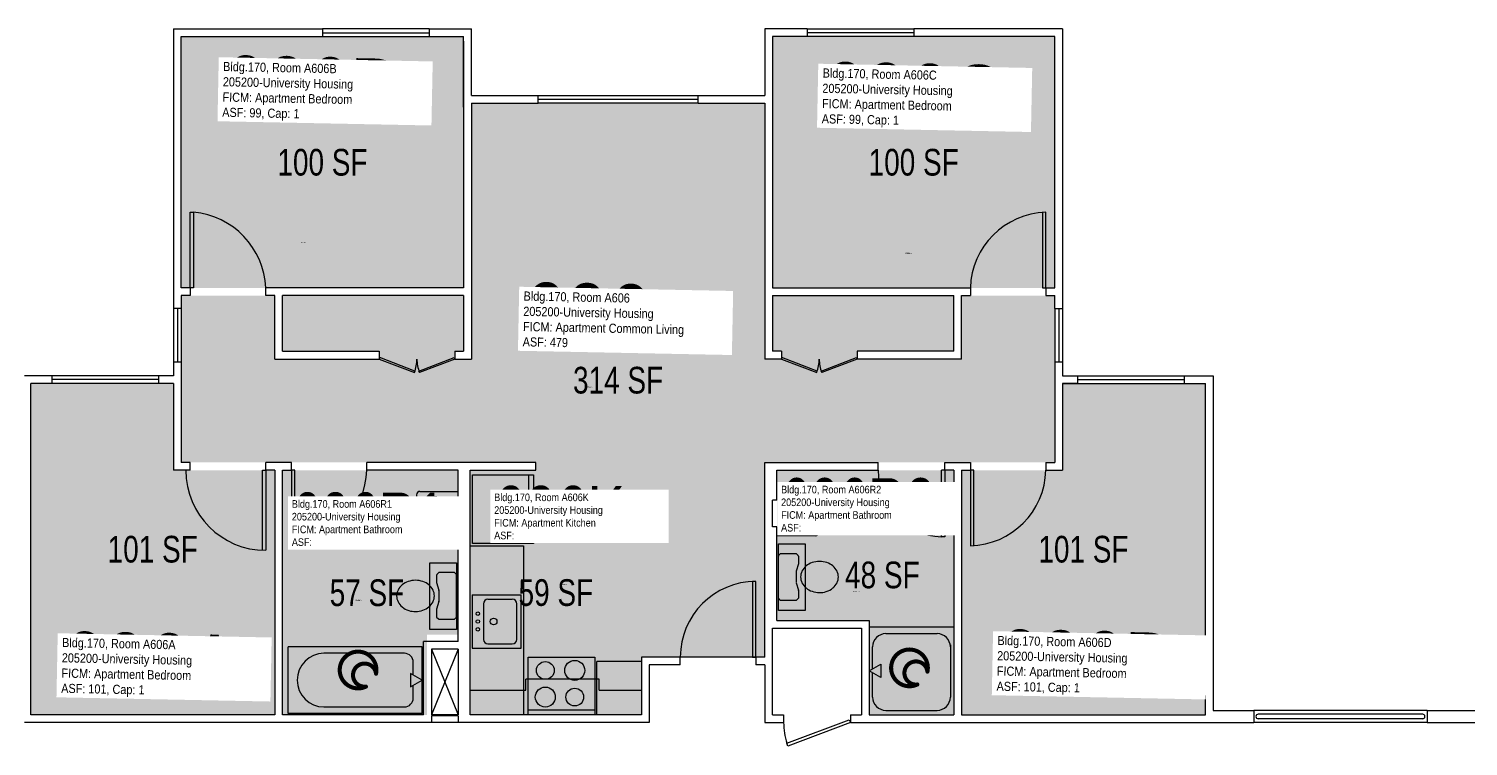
# Model space of a CAD drawing. Header units: inches. Extents: x -88 to 2437, y -52 to 1673.
# Drawn here: x 1251 to 1898, y 316 to 638 of the extents above; entities that cross this region are included whole.
import ezdxf
from ezdxf.enums import TextEntityAlignment as Align

# ---------------------------------------------------------------- set-up
doc = ezdxf.new("R2010")
doc.units = ezdxf.units.IN
doc.header["$LTSCALE"] = 10
doc.header["$MEASUREMENT"] = 0
doc.layers.get('0').update_dxf_attribs({"linetype": 'CONTINUOUS'})
for name, color, linetype in [('A-DOOR', 2, 'CONTINUOUS'), ('A-FLOR', 3, 'CONTINUOUS'), ('A-GLAZ', 1, 'CONTINUOUS'), ('A-IDEN-ICON', 4, 'CONTINUOUS'), ('A-IDEN-RNUM', 7, 'CONTINUOUS'), ('A-IDEN-SNUM', 4, 'CONTINUOUS'), ('A-IDEN-VNUM', 4, 'CONTINUOUS'), ('A-WALL', 5, 'CONTINUOUS'), ('AREA-TEXT', 3, 'CONTINUOUS'), ('Rooms-Category-Color', 7, 'CONTINUOUS'), ('Rooms-College-Color', 7, 'CONTINUOUS'), ('Rooms-Department-Color', 7, 'CONTINUOUS'), ('Rooms-Division-Color', 7, 'CONTINUOUS'), ('Rooms-Information', 7, 'CONTINUOUS')]:
    doc.layers.add(name, color=color, linetype=linetype)
doc.styles.add('CP_AREA', font='arial.ttf', dxfattribs={"height": 15})
doc.styles.add('CP_ROOMSNUMBER', font='arial.ttf', dxfattribs={"height": 1})
doc.styles.add('CP_ROOMVNUMBER', font='arial.ttf', dxfattribs={"width": 0.85, "height": 0.075})

# ---------------------------------------------------------------- blocks, each defined once
blk = doc.blocks.new('CPBATH')
at = {"color": 0, "linetype": 'ByBlock', "const_width": 0.0127}
for points in [[(0.0571, 0.0168, 0.861492), (-0.0551, 0, 1)], [(-0.0551, 0, 0.726902), (0.0487, -0.0337, 1)], [(0.0571, 0.0168, 0.729002), (-0.0084, -0.0042, 1)], [(-0.0084, -0.0042, 0.609468), (0.0487, -0.0337, 1)]]:
    blk.add_lwpolyline(points, format="xyb", dxfattribs=at)
at = {"color": 0, "linetype": 'ByBlock', "const_width": 0.00637}
for points in [[(0.0544, 0.0152, 1), (0.0599, 0.0184, 1)], [(0.0459, -0.0353, 1), (0.0515, -0.0321, 1)]]:
    blk.add_lwpolyline(points, format="xyb", close=True, dxfattribs=at)

msp = doc.modelspace()

# ---------------------------------------------------------------- hatches: boundary and pattern name
at = {"layer": 'Rooms-Category-Color', "true_color": 0x728ef3}
for points in [[(1446.31, 521.86), (1319.31, 521.86), (1319.31, 634.86), (1446.31, 634.86)], [(1585.31, 521.86), (1712.31, 521.86), (1712.31, 634.86), (1585.31, 634.86)], [(1712.31, 518.36), (1712.31, 443.36), (1581.81, 443.36), (1581.81, 355.86), (1526.31, 355.86), (1526.31, 439.86), (1478.8, 439.86), (1478.8, 443.36), (1319.31, 443.36), (1319.31, 518.36), (1361.31, 518.36), (1361.31, 489.86), (1408.31, 489.86), (1408.31, 493.36), (1364.81, 493.36), (1364.81, 518.36), (1446.31, 518.36), (1446.31, 493.36), (1442.31, 493.36), (1442.31, 489.86), (1449.81, 489.86), (1449.81, 604.86), (1581.81, 604.86), (1581.81, 489.86), (1589.31, 489.86), (1589.31, 493.36), (1585.31, 493.36), (1585.31, 518.36), (1666.81, 518.36), (1666.81, 493.36), (1623.31, 493.36), (1623.31, 489.86), (1670.31, 489.86), (1670.31, 518.36)], [(1361.31, 329.86), (1251.56, 329.86), (1251.56, 478.86), (1315.81, 478.86), (1315.81, 439.86), (1361.31, 439.86)], [(1715.81, 478.86), (1780.06, 478.86), (1780.06, 329.86), (1670.31, 329.86), (1670.31, 439.86), (1715.81, 439.86)], [(1364.81, 439.86), (1443.81, 439.86), (1443.81, 365.86), (1429.81, 365.86), (1429.81, 329.86), (1364.81, 329.86), (1364.81, 439.86)], [(1449.31, 439.86), (1526.31, 439.86), (1526.31, 329.86), (1449.31, 329.86)], [(1666.81, 439.86), (1587.31, 439.86), (1587.31, 372.36), (1628.81, 372.36), (1628.81, 329.86), (1666.81, 329.86)]]:
    msp.add_hatch(color=171, dxfattribs=at).paths.add_polyline_path(points)
at = {"layer": 'Rooms-College-Color', "true_color": 0xadadad}
for points in [[(1446.31, 521.86), (1319.31, 521.86), (1319.31, 634.86), (1446.31, 634.86)], [(1585.31, 521.86), (1712.31, 521.86), (1712.31, 634.86), (1585.31, 634.86)], [(1712.31, 518.36), (1712.31, 443.36), (1581.81, 443.36), (1581.81, 355.86), (1526.31, 355.86), (1526.31, 439.86), (1478.8, 439.86), (1478.8, 443.36), (1319.31, 443.36), (1319.31, 518.36), (1361.31, 518.36), (1361.31, 489.86), (1408.31, 489.86), (1408.31, 493.36), (1364.81, 493.36), (1364.81, 518.36), (1446.31, 518.36), (1446.31, 493.36), (1442.31, 493.36), (1442.31, 489.86), (1449.81, 489.86), (1449.81, 604.86), (1581.81, 604.86), (1581.81, 489.86), (1589.31, 489.86), (1589.31, 493.36), (1585.31, 493.36), (1585.31, 518.36), (1666.81, 518.36), (1666.81, 493.36), (1623.31, 493.36), (1623.31, 489.86), (1670.31, 489.86), (1670.31, 518.36)], [(1361.31, 329.86), (1251.56, 329.86), (1251.56, 478.86), (1315.81, 478.86), (1315.81, 439.86), (1361.31, 439.86)], [(1715.81, 478.86), (1780.06, 478.86), (1780.06, 329.86), (1670.31, 329.86), (1670.31, 439.86), (1715.81, 439.86)], [(1364.81, 439.86), (1443.81, 439.86), (1443.81, 365.86), (1429.81, 365.86), (1429.81, 329.86), (1364.81, 329.86), (1364.81, 439.86)], [(1449.31, 439.86), (1526.31, 439.86), (1526.31, 329.86), (1449.31, 329.86)], [(1666.81, 439.86), (1587.31, 439.86), (1587.31, 372.36), (1628.81, 372.36), (1628.81, 329.86), (1666.81, 329.86)]]:
    msp.add_hatch(color=253, dxfattribs=at).paths.add_polyline_path(points)
at = {"layer": 'Rooms-Department-Color', "true_color": 0x604aed}
for points in [[(1446.31, 521.86), (1319.31, 521.86), (1319.31, 634.86), (1446.31, 634.86)], [(1585.31, 521.86), (1712.31, 521.86), (1712.31, 634.86), (1585.31, 634.86)], [(1712.31, 518.36), (1712.31, 443.36), (1581.81, 443.36), (1581.81, 355.86), (1526.31, 355.86), (1526.31, 439.86), (1478.8, 439.86), (1478.8, 443.36), (1319.31, 443.36), (1319.31, 518.36), (1361.31, 518.36), (1361.31, 489.86), (1408.31, 489.86), (1408.31, 493.36), (1364.81, 493.36), (1364.81, 518.36), (1446.31, 518.36), (1446.31, 493.36), (1442.31, 493.36), (1442.31, 489.86), (1449.81, 489.86), (1449.81, 604.86), (1581.81, 604.86), (1581.81, 489.86), (1589.31, 489.86), (1589.31, 493.36), (1585.31, 493.36), (1585.31, 518.36), (1666.81, 518.36), (1666.81, 493.36), (1623.31, 493.36), (1623.31, 489.86), (1670.31, 489.86), (1670.31, 518.36)], [(1361.31, 329.86), (1251.56, 329.86), (1251.56, 478.86), (1315.81, 478.86), (1315.81, 439.86), (1361.31, 439.86)], [(1715.81, 478.86), (1780.06, 478.86), (1780.06, 329.86), (1670.31, 329.86), (1670.31, 439.86), (1715.81, 439.86)], [(1364.81, 439.86), (1443.81, 439.86), (1443.81, 365.86), (1429.81, 365.86), (1429.81, 329.86), (1364.81, 329.86), (1364.81, 439.86)], [(1449.31, 439.86), (1526.31, 439.86), (1526.31, 329.86), (1449.31, 329.86)], [(1666.81, 439.86), (1587.31, 439.86), (1587.31, 372.36), (1628.81, 372.36), (1628.81, 329.86), (1666.81, 329.86)]]:
    msp.add_hatch(color=173, dxfattribs=at).paths.add_polyline_path(points)
at = {"layer": 'Rooms-Division-Color', "true_color": 0x604aed}
for points in [[(1446.31, 521.86), (1319.31, 521.86), (1319.31, 634.86), (1446.31, 634.86)], [(1585.31, 521.86), (1712.31, 521.86), (1712.31, 634.86), (1585.31, 634.86)], [(1712.31, 518.36), (1712.31, 443.36), (1581.81, 443.36), (1581.81, 355.86), (1526.31, 355.86), (1526.31, 439.86), (1478.8, 439.86), (1478.8, 443.36), (1319.31, 443.36), (1319.31, 518.36), (1361.31, 518.36), (1361.31, 489.86), (1408.31, 489.86), (1408.31, 493.36), (1364.81, 493.36), (1364.81, 518.36), (1446.31, 518.36), (1446.31, 493.36), (1442.31, 493.36), (1442.31, 489.86), (1449.81, 489.86), (1449.81, 604.86), (1581.81, 604.86), (1581.81, 489.86), (1589.31, 489.86), (1589.31, 493.36), (1585.31, 493.36), (1585.31, 518.36), (1666.81, 518.36), (1666.81, 493.36), (1623.31, 493.36), (1623.31, 489.86), (1670.31, 489.86), (1670.31, 518.36)], [(1361.31, 329.86), (1251.56, 329.86), (1251.56, 478.86), (1315.81, 478.86), (1315.81, 439.86), (1361.31, 439.86)], [(1715.81, 478.86), (1780.06, 478.86), (1780.06, 329.86), (1670.31, 329.86), (1670.31, 439.86), (1715.81, 439.86)], [(1364.81, 439.86), (1443.81, 439.86), (1443.81, 365.86), (1429.81, 365.86), (1429.81, 329.86), (1364.81, 329.86), (1364.81, 439.86)], [(1449.31, 439.86), (1526.31, 439.86), (1526.31, 329.86), (1449.31, 329.86)], [(1666.81, 439.86), (1587.31, 439.86), (1587.31, 372.36), (1628.81, 372.36), (1628.81, 329.86), (1666.81, 329.86)]]:
    msp.add_hatch(color=173, dxfattribs=at).paths.add_polyline_path(points)

# ---------------------------------------------------------------- linework, layer by layer
for p, q in [((1450.31, 406.86), (1450.31, 437.86)), ((1450.31, 437.86), (1477.81, 437.86)), ((1475.56, 437.86), (1475.56, 406.86)), ((1477.81, 437.86), (1477.81, 406.86)), ((1425.19, 428.86), (1425.19, 411.86)), ((1426.69, 430.36), (1443.82, 430.36)), ((1604.43, 430.36), (1587.31, 430.36)), ((1605.93, 428.86), (1605.93, 411.86)), ((1426.69, 410.36), (1443.82, 410.36)), ((1604.43, 410.36), (1587.31, 410.36)), ((1449.31, 405.86), (1473.31, 405.86)), ((1477.81, 406.86), (1450.31, 406.86)), ((1473.31, 405.86), (1473.31, 329.86)), ((1587.93, 376.77), (1587.93, 406.77)), ((1587.93, 406.77), (1599.93, 406.77)), ((1588.05, 401.48), (1588.81, 402.24)), ((1589.1, 402.36), (1595.93, 402.36)), ((1595.93, 402.36), (1596.81, 401.48)), ((1599.93, 406.77), (1599.93, 376.77)), ((1431.18, 368.27), (1431.18, 398.27)), ((1431.18, 398.27), (1443.18, 398.27)), ((1443.18, 398.27), (1443.18, 368.27)), ((1587.93, 382.36), (1587.93, 401.19)), ((1596.92, 397.8), (1595.95, 394.42)), ((1596.93, 401.19), (1596.93, 397.92)), ((1434.18, 392.69), (1434.18, 389.36)), ((1434.18, 389.36), (1435.17, 385.92)), ((1435.18, 393.86), (1434.3, 392.98)), ((1442.18, 393.86), (1435.18, 393.86)), ((1443.06, 392.98), (1442.18, 393.86)), ((1443.18, 373.86), (1443.18, 392.69)), ((1595.93, 394.3), (1595.93, 389.42)), ((1595.95, 389.3), (1596.92, 385.92)), ((1435.18, 385.8), (1435.18, 380.92)), ((1450.21, 383.82), (1472.21, 383.82)), ((1450.21, 383.82), (1450.21, 359.82)), ((1472.21, 359.82), (1472.21, 383.82)), ((1588.81, 381.48), (1587.93, 382.36)), ((1596.93, 382.36), (1596.05, 381.48)), ((1596.93, 385.8), (1596.93, 382.36)), ((1435.17, 380.8), (1434.18, 377.36)), ((1434.18, 377.36), (1434.18, 373.86)), ((1455.21, 379.82), (1455.21, 363.82)), ((1457.21, 381.82), (1468.21, 381.82)), ((1470.21, 363.82), (1470.21, 379.82)), ((1599.93, 376.77), (1587.93, 376.77)), ((1595.76, 381.36), (1589.1, 381.36)), ((1434.18, 373.86), (1435.06, 372.98)), ((1435.35, 372.86), (1442.01, 372.86)), ((1442.3, 372.98), (1443.18, 373.86)), ((1666.81, 369.36), (1628.81, 369.36)), ((1443.18, 368.27), (1431.18, 368.27)), ((1636.31, 366.39), (1659.31, 366.39)), ((1367.43, 330.48), (1367.43, 360.48)), ((1427.68, 360.48), (1367.43, 360.48)), ((1419.65, 357.53), (1383.5, 357.53)), ((1427.68, 330.48), (1427.68, 360.48)), ((1450.21, 359.82), (1472.21, 359.82)), ((1457.21, 361.82), (1468.21, 361.82)), ((1630.31, 350.51), (1630.31, 360.39)), ((1665.31, 361.39), (1665.31, 337.89)), ((1423.66, 347.8), (1423.66, 353.52)), ((1475.31, 329.86), (1475.31, 355.86)), ((1475.31, 355.86), (1505.31, 355.86)), ((1505.31, 355.86), (1505.31, 329.86)), ((1526.31, 353.86), (1506.31, 353.86)), ((1506.31, 329.86), (1506.31, 353.86)), ((1628.81, 349.64), (1634, 352.64)), ((1634, 352.64), (1634, 346.64)), ((1422.49, 348.48), (1422.49, 342.48)), ((1427.68, 345.48), (1422.49, 348.48)), ((1422.49, 342.48), (1427.68, 345.48)), ((1507.31, 345.86), (1474.37, 345.86)), ((1474.37, 340.93), (1474.37, 345.86)), ((1507.31, 340.93), (1507.31, 345.86)), ((1634, 346.64), (1628.81, 349.64)), ((1630.31, 337.89), (1630.31, 348.78)), ((1423.66, 337.45), (1423.66, 343.17)), ((1449.31, 340.93), (1474.37, 340.93)), ((1507.31, 340.93), (1526.31, 340.93)), ((1427.68, 330.48), (1367.43, 330.48)), ((1383.5, 333.43), (1419.65, 333.43)), ((1505.31, 331.94), (1475.31, 331.94)), ((1636.31, 331.89), (1659.31, 331.89))]:
    msp.add_line(p, q)
for centre, radius in [((1452.71, 375.36), 0.791), ((1452.71, 371.86), 0.791), ((1452.71, 368.36), 0.791), ((1459.83, 371.86), 1.5), ((1483.08, 349.86), 4), ((1496.31, 349.86), 4.5), ((1483.08, 337.87), 4.5), ((1496.31, 337.87), 4)]:
    msp.add_circle(centre, radius)
for centre, radius, start, end in [((1426.69, 428.86), 1.5, 90, 180), ((1433.59, 422.54), 5.42, 90, 116.19159), ((1433.59, 422.54), 5.42, 63.80841, 90), ((1597.53, 422.54), 5.42, 90, 116.19159), ((1597.53, 422.54), 5.42, 63.80841, 90), ((1604.43, 428.86), 1.5, 0, 90), ((1436.2, 420.36), 9, 160.77064, 180), ((1434.92, 420.8), 7.65, 139.89909, 160.77064), ((1434.11, 421.49), 6.59, 116.19159, 139.89909), ((1433.08, 421.49), 6.59, 40.10091, 63.80841), ((1432.27, 420.8), 7.65, 19.22936, 40.10091), ((1430.99, 420.36), 9, 0, 19.22936), ((1600.13, 420.36), 9, 160.77064, 180), ((1598.86, 420.8), 7.65, 139.89909, 160.77064), ((1598.05, 421.49), 6.59, 116.19159, 139.89909), ((1597.01, 421.49), 6.59, 40.10091, 63.80841), ((1596.2, 420.8), 7.65, 19.22936, 40.10091), ((1594.93, 420.36), 9, 0, 19.22936), ((1436.2, 420.36), 9, 180, 199.22936), ((1434.92, 419.92), 7.65, 199.22936, 220.10091), ((1434.11, 419.23), 6.59, 220.10091, 243.80841), ((1433.08, 419.23), 6.59, 296.19159, 319.89909), ((1432.27, 419.92), 7.65, 319.89909, 340.77064), ((1430.99, 420.36), 9, 340.77064, 0), ((1600.13, 420.36), 9, 180, 199.22936), ((1598.86, 419.92), 7.65, 199.22936, 220.10091), ((1598.05, 419.23), 6.59, 220.10091, 243.80841), ((1597.01, 419.23), 6.59, 296.19159, 319.89909), ((1596.2, 419.92), 7.65, 319.89909, 340.77064), ((1594.93, 420.36), 9, 340.77064, 0), ((1426.69, 411.86), 1.5, 180, 270), ((1433.59, 418.18), 5.42, 243.80841, 270), ((1433.59, 418.18), 5.42, 270, 296.19159), ((1597.53, 418.18), 5.42, 243.80841, 270), ((1597.53, 418.18), 5.42, 270, 296.19159), ((1604.43, 411.86), 1.5, 270, 0), ((1589.1, 401.94), 0.418, 90, 135), ((1588.35, 401.19), 0.418, 135, 180), ((1596.51, 401.19), 0.418, 0, 45), ((1605.04, 391.2), 7.26, 129.47246, 153.29881), ((1605.88, 390.18), 8.59, 108.83538, 129.47246), ((1606.43, 388.57), 10.29, 90, 108.83538), ((1606.43, 388.57), 10.29, 71.16462, 90), ((1606.98, 390.18), 8.59, 50.52754, 71.16462), ((1607.83, 391.2), 7.26, 26.70119, 50.52754), ((1424.13, 381.68), 8.59, 108.83538, 129.47246), ((1424.68, 380.07), 10.29, 90, 108.83538), ((1424.68, 380.07), 10.29, 71.16462, 90), ((1425.23, 381.68), 8.59, 50.52754, 71.16462), ((1434.6, 392.69), 0.418, 135, 180), ((1442.76, 392.69), 0.418, 0, 45), ((1596.35, 394.3), 0.418, 164.0546, 180), ((1596.35, 389.42), 0.418, 180, 195.9454), ((1603.73, 391.86), 5.8, 153.29881, 180), ((1603.73, 391.86), 5.8, 180, 206.70119), ((1605.04, 392.51), 7.26, 206.70119, 230.52754), ((1607.83, 392.51), 7.26, 309.47246, 333.29881), ((1609.13, 391.86), 5.8, 0, 26.70119), ((1609.13, 391.86), 5.8, 333.29881, 0), ((1421.98, 383.36), 5.8, 153.29881, 180), ((1421.98, 383.36), 5.8, 180, 206.70119), ((1423.29, 382.7), 7.26, 129.47246, 153.29881), ((1426.08, 382.7), 7.26, 26.70119, 50.52754), ((1427.38, 383.36), 5.8, 0, 26.70119), ((1427.38, 383.36), 5.8, 333.29881, 0), ((1434.76, 385.8), 0.418, 0, 15.9454), ((1596.51, 385.8), 0.418, 0, 15.9454), ((1605.88, 393.54), 8.59, 230.52754, 251.16462), ((1606.43, 395.15), 10.29, 251.16462, 270), ((1606.95, 392.72), 7.87, 266.22456, 288.83538), ((1606.45, 394.19), 9.43, 288.83538, 309.47246), ((1423.29, 384.01), 7.26, 206.70119, 230.52754), ((1424.67, 385.69), 9.43, 230.52754, 251.16462), ((1424.16, 384.22), 7.87, 251.16462, 273.77544), ((1424.68, 386.65), 10.29, 270, 288.83538), ((1425.23, 385.04), 8.59, 288.83538, 309.47246), ((1426.08, 384.01), 7.26, 309.47246, 333.29881), ((1434.76, 380.92), 0.418, 344.0546, 0), ((1457.21, 379.82), 2, 90, 180), ((1468.21, 379.82), 2, 0, 90), ((1589.1, 381.78), 0.418, 225, 270), ((1595.76, 381.78), 0.418, 270, 315), ((1435.35, 373.28), 0.418, 225, 270), ((1442.01, 373.28), 0.418, 270, 315), ((1457.21, 363.82), 2, 180, 270), ((1468.21, 363.82), 2, 270, 0), ((1636.31, 360.39), 6, 90, 180), ((1659.31, 360.39), 6, 0, 90), ((1383.5, 345.48), 12.05, 90, 270), ((1419.65, 353.52), 4.02, 0, 90), ((1419.65, 337.45), 4.02, 270, 0), ((1636.31, 337.89), 6, 180, 270), ((1659.31, 337.89), 6, 270, 0)]:
    msp.add_arc(centre, radius, start, end)
at = {"layer": 'A-DOOR'}
for p, q in [((1323.31, 521.86), (1323.31, 555.86)), ((1323.31, 555.86), (1324.81, 555.86)), ((1324.81, 555.86), (1324.81, 521.86)), ((1706.81, 555.86), (1706.81, 521.86)), ((1708.31, 521.86), (1708.31, 555.86)), ((1324.81, 521.86), (1323.31, 521.86)), ((1706.81, 521.86), (1708.31, 521.86)), ((1408.56, 490.52), (1408.31, 489.86)), ((1408.31, 489.86), (1424.18, 483.77)), ((1424.43, 484.44), (1408.56, 490.52)), ((1426.18, 484.44), (1442.05, 490.52)), ((1442.31, 489.86), (1426.43, 483.77)), ((1442.05, 490.52), (1442.31, 489.86)), ((1589.56, 490.52), (1589.31, 489.86)), ((1589.31, 489.86), (1605.18, 483.77)), ((1605.43, 484.44), (1589.56, 490.52)), ((1607.18, 484.44), (1623.05, 490.52)), ((1623.31, 489.86), (1607.43, 483.77)), ((1623.05, 490.52), (1623.31, 489.86)), ((1424.18, 483.77), (1424.43, 484.44)), ((1426.43, 483.77), (1426.18, 484.44)), ((1605.18, 483.77), (1605.43, 484.44)), ((1607.43, 483.77), (1607.18, 484.44)), ((1355.81, 439.86), (1357.31, 439.86)), ((1355.81, 403.86), (1355.81, 439.86)), ((1357.31, 439.86), (1357.31, 403.86)), ((1368.81, 439.86), (1368.81, 405.86)), ((1370.31, 439.86), (1368.81, 439.86)), ((1370.31, 405.86), (1370.31, 439.86)), ((1661.31, 409.86), (1661.31, 439.86)), ((1662.81, 439.86), (1661.31, 439.86)), ((1662.81, 439.86), (1662.81, 409.86)), ((1674.31, 439.86), (1674.31, 405.86)), ((1675.81, 439.86), (1674.31, 439.86)), ((1675.81, 405.86), (1675.81, 439.86)), ((1662.81, 409.86), (1661.31, 409.86)), ((1370.31, 405.86), (1368.81, 405.86)), ((1577.81, 389.86), (1576.31, 389.86)), ((1576.31, 389.86), (1576.31, 355.86)), ((1577.81, 355.86), (1577.81, 389.86)), ((1577.81, 355.86), (1543.81, 355.86)), ((1576.31, 355.86), (1577.81, 355.86)), ((1591.74, 317.09), (1619.81, 327.68)), ((1620.31, 326.36), (1592.24, 315.77)), ((1619.81, 327.68), (1620.31, 326.36)), ((1592.24, 315.77), (1591.74, 317.09))]:
    msp.add_line(p, q, dxfattribs=at)
for centre, radius, start, end in [((1321.67, 520.33), 35.67, 2.4645, 84.95117), ((1709.27, 520.9), 34.97, 91.57576, 178.42424), ((1408.31, 489.86), 17, 339.02254, 0), ((1442.31, 489.86), 17, 180, 200.97746), ((1589.31, 489.86), 17, 339.02254, 0), ((1623.31, 489.86), 17, 180, 200.97746), ((1357.31, 439.86), 36, 180, 270), ((1367.2, 441.36), 35.64, 274.99827, 357.58607), ((1662.58, 439.61), 29.77, 179.51034, 267.55206), ((1673.34, 440.82), 34.97, 271.57576, 358.42424), ((1577.81, 355.86), 34, 90, 180), ((1617.5, 325.99), 27.2, 179.22408, 199.05218)]:
    msp.add_arc(centre, radius, start, end, dxfattribs=at)
at = {"layer": 'A-FLOR'}
for p, q in [((1431.81, 359.36), (1443.81, 329.86)), ((1443.81, 359.36), (1431.81, 329.86)), ((1877.81, 330.11), (1803.81, 330.11)), ((1877.81, 328.11), (1803.81, 328.11))]:
    msp.add_line(p, q, dxfattribs=at)
at = {"layer": 'A-FLOR', "extrusion": (5.11452e-05, 1.68319e-14, 1)}
for centre, start, end in [((1803.81, 329.11, 0.09), 90, 270), ((1877.81, 329.11, 0.1), 270, 90)]:
    msp.add_arc(centre, 1, start, end, dxfattribs=at)
at = {"layer": 'A-GLAZ'}
for p, q in [((1430.81, 638.36), (1382.81, 638.36)), ((1382.81, 636.61), (1430.81, 636.61)), ((1382.81, 634.86), (1430.81, 634.86)), ((1600.81, 638.36), (1648.81, 638.36)), ((1648.81, 636.61), (1600.81, 636.61)), ((1648.81, 634.86), (1600.81, 634.86)), ((1479.81, 608.36), (1551.81, 608.36)), ((1551.81, 606.61), (1479.81, 606.61)), ((1551.81, 604.86), (1479.81, 604.86)), ((1315.81, 512.61), (1315.81, 488.61)), ((1317.56, 512.61), (1317.56, 488.61)), ((1319.31, 512.61), (1319.31, 488.61)), ((1712.31, 512.61), (1712.31, 488.61)), ((1714.06, 512.61), (1714.06, 488.61)), ((1715.81, 512.61), (1715.81, 488.61)), ((1309.06, 482.36), (1261.06, 482.36)), ((1309.06, 480.61), (1261.06, 480.61)), ((1722.56, 482.36), (1770.56, 482.36)), ((1722.56, 480.61), (1770.56, 480.61)), ((1309.06, 478.86), (1261.06, 478.86)), ((1722.56, 478.86), (1770.56, 478.86))]:
    msp.add_line(p, q, dxfattribs=at)
at = {"layer": 'A-WALL'}
for p, q in [((1315.81, 638.36), (1382.81, 638.36)), ((1315.81, 638.36), (1315.81, 512.61)), ((1319.31, 521.86), (1319.31, 634.86)), ((1319.31, 634.86), (1382.81, 634.86)), ((1382.81, 638.36), (1382.81, 634.86)), ((1430.81, 638.36), (1449.81, 638.36)), ((1430.81, 638.36), (1430.81, 634.86)), ((1430.81, 634.86), (1446.31, 634.86)), ((1446.31, 603.11), (1446.31, 634.86)), ((1449.81, 608.36), (1449.81, 638.36)), ((1581.81, 638.36), (1581.81, 608.36)), ((1600.81, 638.36), (1581.81, 638.36)), ((1585.31, 634.86), (1585.31, 603.11)), ((1600.81, 634.86), (1585.31, 634.86)), ((1600.81, 638.36), (1600.81, 634.86)), ((1648.81, 638.36), (1648.81, 634.86)), ((1715.81, 638.36), (1648.81, 638.36)), ((1712.31, 634.86), (1648.81, 634.86)), ((1712.31, 521.86), (1712.31, 634.86)), ((1715.81, 638.36), (1715.81, 512.61)), ((1446.31, 632.86), (1446.31, 603.11)), ((1446.31, 603.11), (1446.31, 521.86)), ((1449.81, 608.36), (1479.81, 608.36)), ((1449.81, 604.86), (1449.81, 489.86)), ((1449.81, 604.86), (1479.81, 604.86)), ((1479.81, 604.86), (1479.81, 608.36)), ((1551.81, 604.86), (1551.81, 608.36)), ((1551.81, 608.36), (1581.81, 608.36)), ((1551.81, 604.86), (1581.81, 604.86)), ((1581.81, 604.86), (1581.81, 489.86)), ((1585.31, 603.11), (1585.31, 521.86)), ((1323.31, 521.86), (1319.31, 521.86)), ((1323.31, 518.36), (1319.31, 518.36)), ((1319.31, 518.36), (1319.31, 512.61)), ((1323.31, 521.86), (1323.31, 518.36)), ((1446.31, 521.86), (1357.31, 521.86)), ((1357.31, 518.36), (1357.31, 521.86)), ((1361.31, 518.36), (1357.31, 518.36)), ((1361.31, 489.86), (1361.31, 518.36)), ((1446.31, 518.36), (1364.81, 518.36)), ((1364.81, 493.36), (1364.81, 518.36)), ((1446.31, 518.36), (1446.31, 493.36)), ((1585.31, 521.86), (1674.31, 521.86)), ((1585.31, 518.36), (1666.81, 518.36)), ((1585.31, 518.36), (1585.31, 493.36)), ((1666.81, 493.36), (1666.81, 518.36)), ((1670.31, 489.86), (1670.31, 518.36)), ((1670.31, 518.36), (1674.31, 518.36)), ((1674.31, 521.86), (1674.31, 518.36)), ((1708.31, 521.86), (1708.31, 518.36)), ((1708.31, 521.86), (1712.31, 521.86)), ((1708.31, 518.36), (1712.31, 518.36)), ((1712.31, 512.61), (1712.31, 518.36)), ((1319.31, 512.61), (1315.81, 512.61)), ((1712.31, 512.61), (1715.81, 512.61)), ((1364.81, 493.36), (1408.31, 493.36)), ((1408.31, 493.36), (1408.31, 489.86)), ((1442.31, 493.36), (1442.31, 489.86)), ((1442.31, 493.36), (1446.31, 493.36)), ((1589.31, 493.36), (1585.31, 493.36)), ((1589.31, 493.36), (1589.31, 489.86)), ((1666.81, 493.36), (1623.31, 493.36)), ((1623.31, 493.36), (1623.31, 489.86)), ((1315.81, 488.61), (1315.81, 482.36)), ((1315.81, 488.61), (1319.31, 488.61)), ((1319.31, 488.61), (1319.31, 482.36)), ((1361.31, 489.86), (1408.31, 489.86)), ((1442.31, 489.86), (1449.81, 489.86)), ((1589.31, 489.86), (1581.81, 489.86)), ((1670.31, 489.86), (1623.31, 489.86)), ((1712.31, 488.61), (1715.81, 488.61)), ((1712.31, 488.61), (1712.31, 482.86)), ((1715.81, 488.61), (1715.81, 482.36)), ((1261.06, 482.36), (1248.81, 482.36)), ((1261.06, 482.36), (1261.06, 478.86)), ((1315.81, 482.36), (1309.06, 482.36)), ((1309.06, 482.36), (1309.06, 478.86)), ((1319.31, 482.36), (1319.31, 443.36)), ((1712.31, 482.86), (1712.31, 443.36)), ((1715.81, 482.36), (1722.56, 482.36)), ((1722.56, 482.36), (1722.56, 478.86)), ((1770.56, 482.36), (1770.56, 478.86)), ((1770.56, 482.36), (1782.81, 482.36)), ((1782.81, 482.36), (1783.56, 482.36)), ((1783.56, 482.36), (1783.56, 331.86)), ((1261.06, 478.86), (1251.56, 478.86)), ((1251.56, 329.86), (1251.56, 478.86)), ((1315.81, 478.86), (1309.06, 478.86)), ((1315.81, 478.86), (1315.81, 439.86)), ((1715.81, 478.86), (1715.81, 439.86)), ((1715.81, 478.86), (1722.56, 478.86)), ((1722.56, 478.86), (1715.81, 478.86)), ((1770.56, 478.86), (1780.06, 478.86)), ((1780.06, 329.86), (1780.06, 478.86)), ((1323.31, 443.36), (1319.31, 443.36)), ((1323.31, 439.86), (1323.31, 443.36)), ((1368.81, 443.36), (1357.31, 443.36)), ((1357.31, 439.86), (1357.31, 443.36)), ((1357.31, 439.86), (1357.31, 443.36)), ((1368.81, 439.86), (1368.81, 443.36)), ((1449.31, 443.36), (1402.81, 443.36)), ((1402.81, 439.86), (1402.81, 443.36)), ((1478.8, 443.36), (1449.31, 443.36)), ((1478.8, 439.86), (1478.8, 443.36)), ((1581.81, 355.86), (1581.81, 443.36)), ((1581.81, 443.36), (1632.81, 443.36)), ((1632.81, 439.86), (1632.81, 443.36)), ((1662.81, 439.86), (1662.81, 443.36)), ((1662.81, 439.86), (1662.81, 443.36)), ((1662.81, 443.36), (1674.31, 443.36)), ((1674.31, 443.36), (1674.31, 439.86)), ((1708.31, 443.36), (1712.31, 443.36)), ((1708.31, 443.36), (1708.31, 439.86)), ((1323.31, 439.86), (1315.81, 439.86)), ((1361.31, 439.86), (1357.31, 439.86)), ((1361.31, 439.86), (1361.31, 329.86)), ((1364.81, 329.86), (1364.81, 439.86)), ((1364.81, 439.86), (1368.81, 439.86)), ((1443.81, 439.86), (1402.81, 439.86)), ((1426.18, 439.86), (1406.81, 439.86)), ((1443.81, 426.36), (1443.81, 439.86)), ((1449.31, 439.86), (1478.8, 439.86)), ((1449.31, 329.86), (1449.31, 439.86)), ((1587.31, 439.86), (1632.81, 439.86)), ((1587.31, 426.36), (1587.31, 439.86)), ((1666.81, 439.86), (1662.81, 439.86)), ((1666.81, 439.86), (1666.81, 329.86)), ((1670.31, 439.86), (1670.31, 329.86)), ((1670.31, 439.86), (1674.31, 439.86)), ((1708.31, 439.86), (1715.81, 439.86)), ((1443.81, 426.36), (1445.82, 426.36)), ((1445.82, 414.36), (1445.82, 426.36)), ((1585.31, 414.36), (1585.31, 426.36)), ((1587.31, 426.36), (1585.31, 426.36)), ((1443.81, 362.86), (1443.81, 414.36)), ((1443.81, 414.36), (1445.82, 414.36)), ((1587.31, 414.36), (1585.31, 414.36)), ((1587.31, 372.36), (1587.31, 414.36)), ((1587.31, 372.36), (1628.81, 372.36)), ((1628.81, 372.36), (1628.81, 329.86)), ((1428.31, 329.86), (1428.31, 362.86)), ((1443.81, 362.86), (1428.31, 362.86)), ((1585.31, 368.86), (1625.31, 368.86)), ((1585.31, 329.86), (1585.31, 368.86)), ((1625.31, 368.86), (1625.31, 329.86)), ((1431.81, 359.36), (1431.81, 329.86)), ((1443.81, 359.36), (1431.81, 359.36)), ((1443.81, 359.36), (1443.81, 329.86)), ((1526.31, 355.86), (1526.31, 329.86)), ((1543.81, 355.86), (1526.31, 355.86)), ((1529.81, 352.36), (1529.81, 326.36)), ((1543.81, 352.36), (1529.81, 352.36)), ((1543.81, 352.36), (1543.81, 355.86)), ((1581.81, 355.86), (1577.81, 355.86)), ((1577.81, 355.86), (1577.81, 352.36)), ((1581.81, 352.36), (1577.81, 352.36)), ((1581.81, 352.36), (1581.81, 326.36)), ((1783.56, 331.86), (1801.81, 331.86)), ((1879.81, 331.86), (1801.81, 331.86)), ((1801.81, 331.86), (1801.81, 326.36)), ((1879.81, 331.86), (1879.81, 326.36)), ((1879.81, 331.86), (1903.81, 331.86)), ((1431.81, 326.36), (1248.81, 326.36)), ((1361.31, 329.86), (1251.56, 329.86)), ((1428.31, 329.86), (1364.81, 329.86)), ((1443.81, 329.86), (1431.81, 329.86)), ((1431.81, 329.36), (1431.81, 326.36)), ((1443.81, 329.36), (1431.81, 329.36)), ((1443.81, 326.36), (1431.81, 326.36)), ((1443.81, 329.36), (1443.81, 326.36)), ((1529.81, 326.36), (1443.81, 326.36)), ((1526.31, 329.86), (1449.31, 329.86)), ((1581.81, 326.36), (1590.31, 326.36)), ((1585.31, 329.86), (1590.31, 329.86)), ((1590.31, 329.86), (1590.31, 326.36)), ((1620.31, 329.86), (1620.31, 326.36)), ((1620.31, 329.86), (1625.31, 329.86)), ((1620.31, 326.36), (1782.81, 326.36)), ((1628.81, 329.86), (1666.81, 329.86)), ((1670.31, 329.86), (1780.06, 329.86)), ((1782.81, 326.36), (1801.81, 326.36)), ((1879.81, 326.36), (1801.81, 326.36)), ((1879.81, 326.36), (1909.31, 326.36))]:
    msp.add_line(p, q, dxfattribs=at)

# ---------------------------------------------------------------- block references
at = {"layer": 'A-IDEN-ICON', "xscale": 144.0000000024036, "yscale": 144.0000000024036, "zscale": 144.0000000024036, "rotation": 331.2590816509103}
for p in [(1646.63, 351.14), (1398.55, 350.19)]:
    msp.add_blockref('CPBATH', p, dxfattribs=at)

# ---------------------------------------------------------------- texts
at = {"layer": 'A-IDEN-RNUM', "style": 'CP_ROOMSNUMBER'}
for s, rotation, p in [('0606-B0', 358.9, (1373.17, 542.05)), ('0606-C0', 358.9, (1644.96, 537.31)), ('0606-00', 358.9, (1501.73, 477.12)), ('0606-A0', 358.86725, (1301.33, 349.75)), ('0606-D0', 358.9, (1721.38, 348.46))]:
    msp.add_text(s, height=0.36, rotation=rotation, dxfattribs=at).set_placement(p)
for s, p in [('0606-K0', (1489.77, 388.41)), ('0606-R2', (1621.54, 385.24)), ('0606-R1', (1397.66, 381.23))]:
    msp.add_text(s, height=0.36, dxfattribs=at).set_placement(p)
at = {"layer": 'A-IDEN-SNUM', "style": 'CP_ROOMSNUMBER'}
for s, rotation, p in [('1700A606B0', 358.9, (1373.17, 542.05)), ('1700A606C0', 358.9, (1644.96, 537.31)), ('1700A60600', 358.9, (1501.73, 477.12)), ('1700A606A0', 358.86725, (1301.33, 349.75)), ('1700A606D0', 358.9, (1721.38, 348.46))]:
    msp.add_text(s, height=0.36, rotation=rotation, dxfattribs=at).set_placement(p)
for s, p in [('1700A606K0', (1489.77, 388.41)), ('1700A606R2', (1621.54, 385.24)), ('1700A606R1', (1397.66, 381.23))]:
    msp.add_text(s, height=0.36, dxfattribs=at).set_placement(p)
at = {"layer": 'A-IDEN-VNUM', "style": 'CP_ROOMVNUMBER', "width": 0.85}
for s, rotation, p in [('606B', 358.86725, (1337.66, 597.56)), ('606C', 358.86725, (1607.39, 594.63)), ('606', 358.86725, (1472.86, 495.53)), ('606A', 358.8713, (1265.21, 338.53)), ('606D', 358.86725, (1686.03, 339.47))]:
    msp.add_text(s, height=28.8, rotation=rotation, dxfattribs=at).set_placement(p)
at = {"layer": 'A-IDEN-VNUM', "style": 'CP_ROOMVNUMBER'}
for s, width, p in [('606R2', 0.7, (1589.16, 412.26)), ('606R1', 0.7, (1369.04, 405.79)), ('606K', 0.75, (1460.08, 408.76))]:
    msp.add_text(s, height=24, dxfattribs=dict(at, width=width)).set_placement(p)
at = {"layer": 'AREA-TEXT', "style": 'CP_AREA', "width": 0.75}
for s, p in [('100 SF', (1382.81, 578.36)), ('100 SF', (1648.81, 578.36)), ('314 SF', (1515.81, 480.36)), ('101 SF', (1306.43, 404.36)), ('101 SF', (1725.18, 404.36)), ('48 SF', (1634.71, 392.79)), ('57 SF', (1402.83, 384.78)), ('59 SF', (1487.81, 384.86))]:
    msp.add_text(s, height=12, dxfattribs=at).set_placement(p, align=Align.MIDDLE_CENTER)

# ---------------------------------------------------------------- next in the draw order: texts
at = {"layer": 'Rooms-Information', "char_height": 4.1143, "width": 92.16, "attachment_point": 7, "style": 'CP_ROOMVNUMBER', "bg_fill": 3, "box_fill_scale": 1.5, "bg_fill_color": 256, "bg_fill_true_color": 13158600, "bg_fill_transparency": 0}
for s, insert, rotation in [('Bldg.170, Room A606B^M^J205200-University Housing^M^JFICM: Apartment Bedroom^M^JASF: 99, Cap: 1', (1337.66, 597.56), 358.86725), ('Bldg.170, Room A606C^M^J205200-University Housing^M^JFICM: Apartment Bedroom^M^JASF: 99, Cap: 1', (1607.39, 594.63), 358.86725), ('Bldg.170, Room A606^M^J205200-University Housing^M^JFICM: Apartment Common Living^M^JASF: 479', (1472.86, 495.53), 358.86725), ('Bldg.170, Room A606A^M^J205200-University Housing^M^JFICM: Apartment Bedroom^M^JASF: 101, Cap: 1', (1265.21, 338.53), 358.8713), ('Bldg.170, Room A606D^M^J205200-University Housing^M^JFICM: Apartment Bedroom^M^JASF: 101, Cap: 1', (1686.03, 339.47), 358.86725)]:
    msp.add_mtext(s, dxfattribs=dict(at, insert=insert, rotation=rotation))
at = {"layer": 'Rooms-Information', "char_height": 3.4286, "width": 76.8, "attachment_point": 7, "style": 'CP_ROOMVNUMBER', "bg_fill": 3, "box_fill_scale": 1.5, "bg_fill_color": 256, "bg_fill_true_color": 13158600, "bg_fill_transparency": 0}
for s, insert in [('Bldg.170, Room A606R2^M^J205200-University Housing^M^JFICM: Apartment Bathroom^M^JASF: ', (1589.16, 412.26)), ('Bldg.170, Room A606R1^M^J205200-University Housing^M^JFICM: Apartment Bathroom^M^JASF: ', (1369.04, 405.79)), ('Bldg.170, Room A606K^M^J205200-University Housing^M^JFICM: Apartment Kitchen^M^JASF: ', (1460.08, 408.76))]:
    msp.add_mtext(s, dxfattribs=dict(at, insert=insert))

doc.saveas('drawing.dxf')
